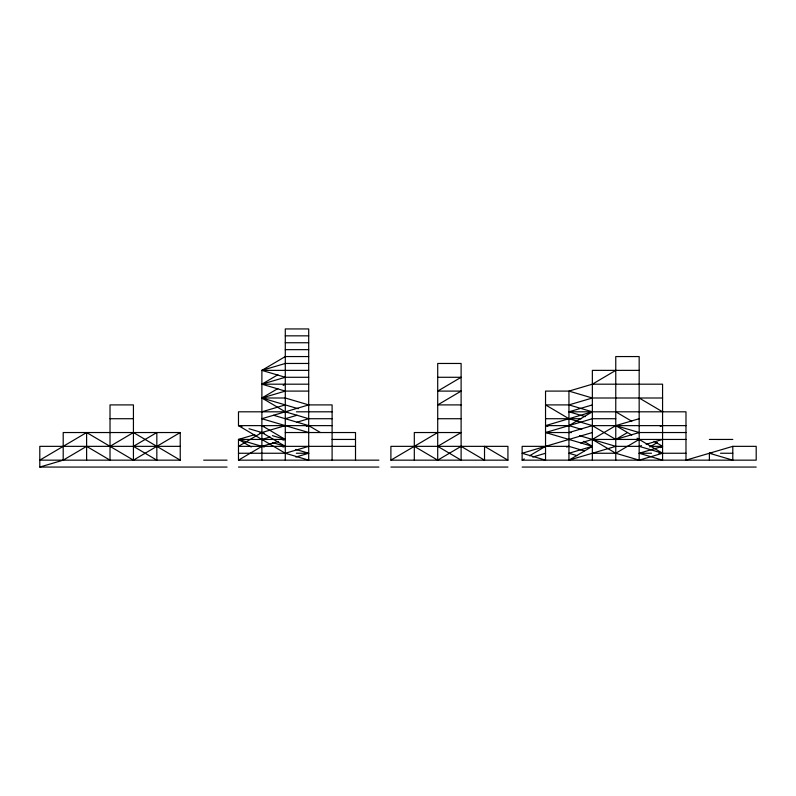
<?xml version="1.0" encoding="UTF-8"?>
<svg xmlns="http://www.w3.org/2000/svg" width="796" height="796" viewBox="0 0 796 796"><rect width="100%" height="100%" fill="white"/><g stroke="black" fill="none" stroke-linecap="round" stroke-linejoin="round"><path stroke-width="1.19" d="M180.234 432.536L133.429 460.158L86.615 432.536L39.8 460.158L180.234 460.158L180.234 432.536L63.202 432.536L63.202 460.158L39.8 467.063L39.8 446.347L180.234 446.347M63.202 460.158L86.615 446.347L110.017 460.158L110.017 404.905L133.429 404.905L133.429 460.158M110.017 446.347L133.429 432.536L180.234 460.158M261.884 460.158L261.884 370.369L285.286 356.558L308.699 356.558M277.844 374.767L261.884 384.189L285.286 391.095L308.699 391.095M332.101 418.716L308.699 418.716L285.286 411.811L261.884 398L277.844 388.577M283.167 385.443L285.286 384.189M254.859 434.606L238.482 439.442L238.482 460.158L261.884 446.347L278.272 441.511M390.896 460.158L507.928 460.158L507.928 446.347L390.896 446.347L390.896 460.158L437.71 432.536M414.308 446.347L437.71 460.158L461.113 446.347L484.525 460.158L484.525 446.347L507.928 460.158M592.353 432.536L522.136 453.252L545.539 460.158L545.539 391.095L568.951 391.095L592.353 384.189L615.766 370.369M592.353 411.811L545.539 425.631L568.951 425.631L592.353 411.811L568.951 404.905L545.539 404.905L568.951 418.716L592.353 425.631L615.766 439.442L639.168 432.536L685.983 432.536M584.164 450.835L568.951 446.347L522.136 446.347L522.136 460.158L524.265 458.904M529.589 455.77L545.539 446.347M662.57 398L592.353 398L568.951 391.095L568.951 460.158L592.353 446.347L583.846 441.322M615.766 439.442L627.467 432.536M639.168 439.442L615.766 453.252L592.353 453.252M649.805 446.974L657.257 442.576M660.451 447.601L662.57 446.347L654.063 441.322M308.699 377.284L285.286 377.284L261.884 370.369L285.286 363.464L308.699 363.464M285.286 377.284L261.884 384.189L308.699 384.189M298.162 408.706L261.884 398L285.286 391.095M261.884 411.811L285.286 404.905M332.101 460.158L332.101 404.905L308.699 404.905L261.884 418.716L308.699 432.536M285.286 418.716L296.998 415.263M259.546 433.223L285.286 425.631M296.998 422.178L308.699 418.716M261.884 439.442L270.073 437.024M306.361 426.318L308.699 425.631L320.4 432.536M282.948 440.128L285.286 439.442L261.884 425.631L264.222 426.318M282.948 447.034L285.286 446.347L261.884 432.536L238.482 446.347L355.514 446.347M308.699 446.347L285.286 453.252L238.482 453.252M295.823 457.053L308.699 453.252L295.823 449.451M568.951 404.905L592.353 398M585.339 416.646L568.951 411.811L592.353 404.905M577.14 455.67L568.951 453.252L592.353 446.347L545.539 432.536L592.353 418.716L615.766 418.716M568.951 432.536L592.353 425.631L685.983 425.631M639.168 418.716L615.766 425.631L592.353 439.442L580.652 442.894M532.673 457.053L545.539 453.252M566.613 447.034L568.951 446.347M660.232 426.318L662.57 425.631M568.951 460.158L615.766 446.347L639.168 446.347L662.57 453.252L639.168 460.158L615.766 453.252L592.353 439.442L685.983 439.442M639.168 446.347L641.506 445.66M646.193 444.277L662.57 439.442M592.353 384.189L662.57 384.189L662.57 460.158L639.168 453.252L662.57 446.347L650.252 446.347M522.136 460.158L756.2 460.158L756.2 446.347L732.798 446.347L685.983 460.158L685.983 411.811L568.951 411.811M285.286 335.842L308.699 335.842M285.286 342.748L308.699 342.748M285.286 349.653L308.699 349.653M261.884 370.369L308.699 370.369M639.168 370.369L592.353 370.369L592.353 460.158M437.71 377.284L461.113 377.284L437.71 391.095L461.113 391.095L437.71 404.905L461.113 404.905M261.884 398L285.286 398L308.699 404.905M287.754 411.811L238.482 411.811L238.482 425.631L285.286 453.252L308.699 460.158L308.699 328.937L285.286 328.937L285.286 460.158M296.381 411.811L332.101 411.811M110.017 418.716L133.429 418.716M437.71 418.716L461.113 418.716M545.539 418.716L581.269 418.716M332.101 425.631L238.482 425.631L241.984 426.666M285.286 432.536L355.514 432.536L355.514 460.158M545.539 432.536L571.409 432.536M251.247 446.974L238.482 439.442L285.286 439.442L272.421 435.641M332.101 439.442L355.514 439.442M709.385 439.442L732.798 439.442M296.381 453.252L308.699 453.252M639.168 453.252L651.486 453.252M658.879 453.252L685.983 453.252M709.385 460.158L709.385 453.252L711.853 453.252M720.48 453.252L732.798 453.252M203.647 460.158L227.049 460.158M238.482 460.158L378.916 460.158M39.8 467.063L227.049 467.063M238.482 467.063L378.916 467.063M390.896 467.063L507.928 467.063M522.136 467.063L756.2 467.063M639.168 432.536L615.766 425.631L631.726 435.044M709.385 453.252L732.798 460.158L732.798 446.347M568.951 425.631L581.826 429.422M545.539 425.631L547.887 426.318M579.478 435.641L615.766 446.347M273.585 415.263L308.699 425.631M249.009 428.736L264.222 433.223M272.421 442.546L285.286 446.347M238.482 439.442L264.222 447.034M639.168 398L662.57 411.811M615.766 411.811L631.726 421.233M637.039 438.188L662.57 453.252M639.168 460.158L639.168 356.558L615.766 356.558L615.766 460.158M437.71 460.158L437.71 363.464L461.113 363.464L461.113 460.158L437.71 446.347L461.113 432.536L414.308 432.536L414.308 460.158M86.615 432.536L86.615 460.158M156.832 432.536L133.429 446.347L156.832 460.158L156.832 432.536"/></g></svg>
